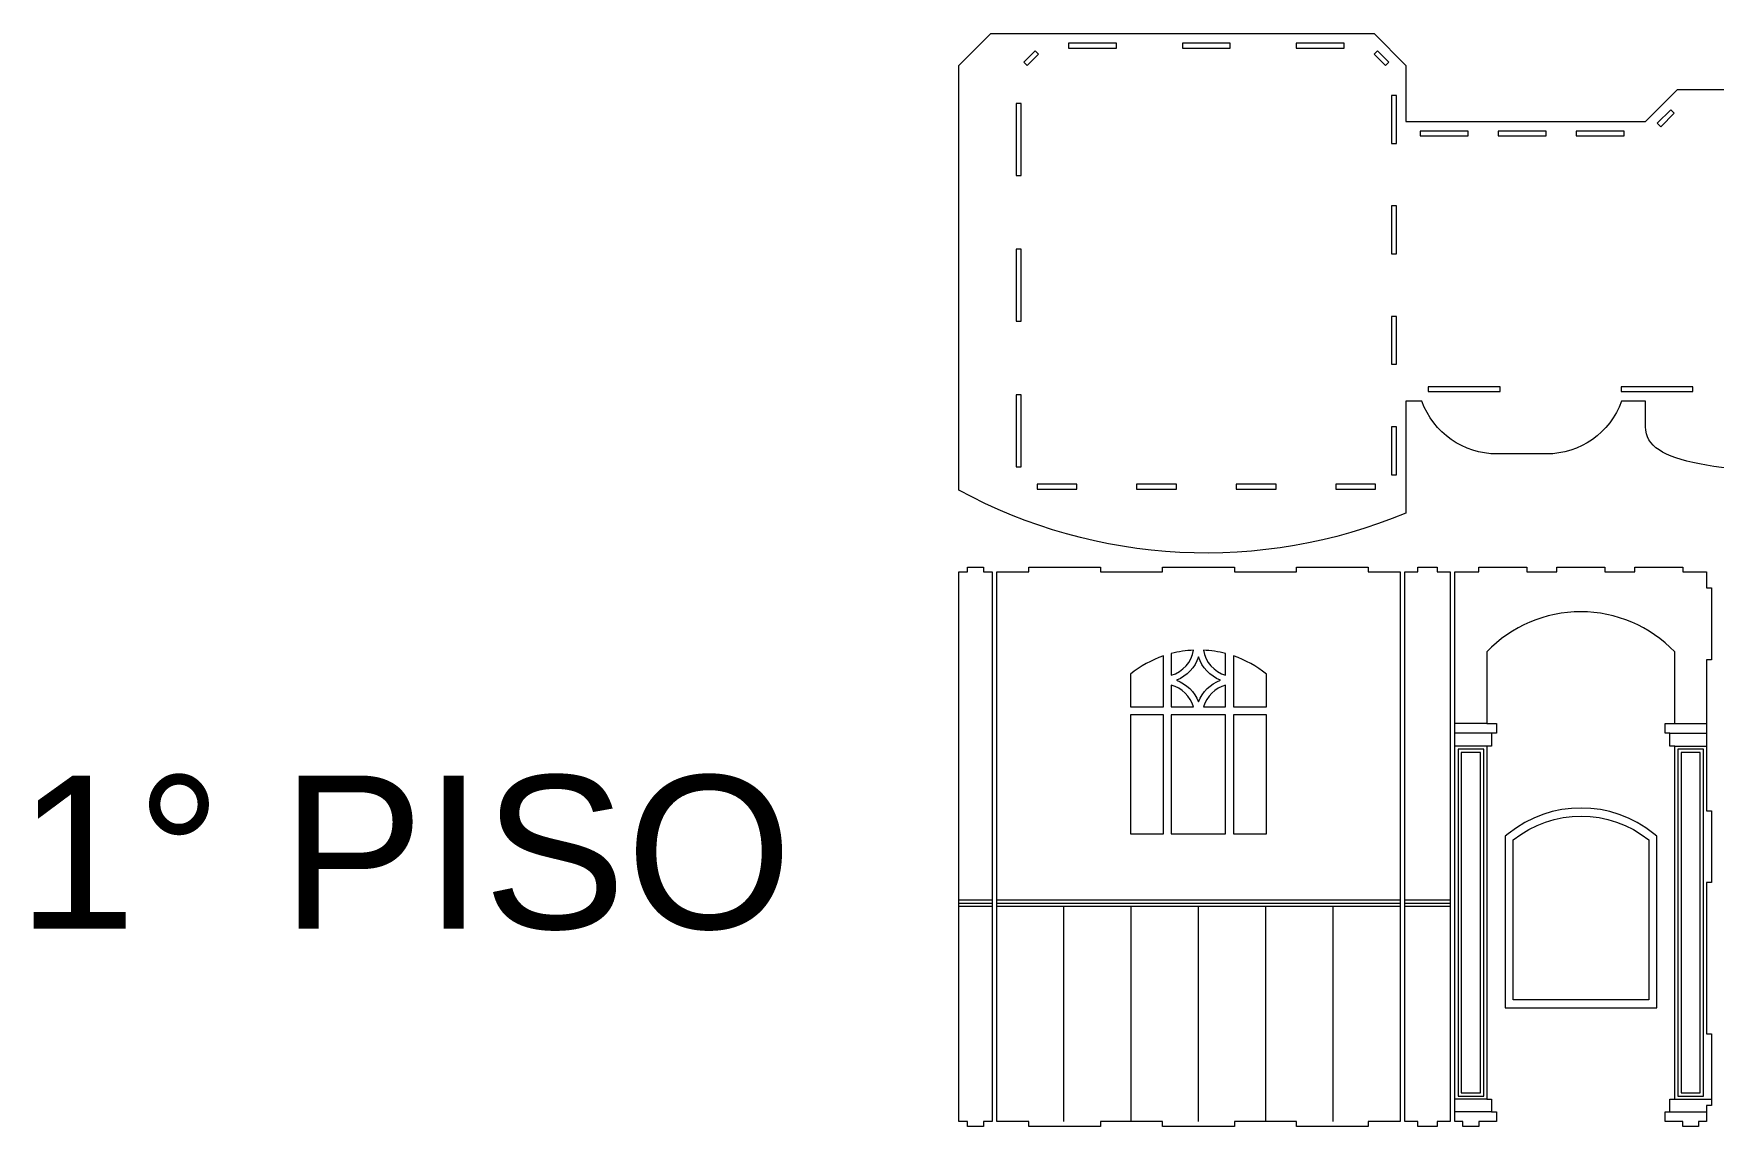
# Model space of a CAD drawing. Header units: millimetres. Extents: x -1649 to 1065, y -1734 to 2335.
# Drawn here: x -1644 to -593, y -1720 to -1037 of the extents above; entities that cross this region are included whole.
import ezdxf

# ---------------------------------------------------------------- set-up
doc = ezdxf.new("R2010")
doc.units = ezdxf.units.MM
doc.header["$MEASUREMENT"] = 0
doc.layers.add('Camada 1', color=7, linetype='Continuous')
doc.styles.add('0', font='arial.ttf', dxfattribs={"height": 1})

msp = doc.modelspace()

# ---------------------------------------------------------------- linework, layer by layer
at = {"layer": 'Camada 1', "color": 250, "lineweight": 20}
for points, knots in [([(-635.1403, -1091.6075), (-635.1403, -1091.6075), (-785.1403, -1091.6075), (-785.1403, -1091.6075), (-785.1403, -1091.6075), (-785.1403, -1091.6075), (-785.1403, -1056.6075), (-785.1403, -1056.6075), (-785.1403, -1056.6075), (-785.1403, -1056.6075), (-805.1403, -1036.6075), (-805.1403, -1036.6075), (-805.1403, -1036.6075), (-805.1403, -1036.6075), (-1045.1402, -1036.6075), (-1045.1402, -1036.6075), (-1045.1402, -1036.6075), (-1045.1402, -1036.6075), (-1065.1402, -1056.6075), (-1065.1402, -1056.6075), (-1065.1402, -1056.6075), (-1065.1402, -1056.6075), (-1065.1402, -1322.2645), (-1065.1402, -1322.2645), (-1065.1402, -1322.2645), (-978.7741, -1369.1275), (-875.8428, -1374.4001), (-785.1403, -1336.6074), (-785.1403, -1336.6074), (-785.1403, -1336.6074), (-785.1403, -1266.6074), (-785.1403, -1266.6074), (-785.1403, -1266.6074), (-785.1403, -1266.6074), (-775.1403, -1266.6074), (-775.1403, -1266.6074), (-775.1403, -1266.6074), (-767.9801, -1286.4121), (-749.1783, -1299.6074), (-728.119, -1299.6074), (-728.119, -1299.6074), (-728.119, -1299.6074), (-697.1616, -1299.6074), (-697.1616, -1299.6074), (-697.1616, -1299.6074), (-676.1023, -1299.6074), (-657.3005, -1286.4121), (-650.1403, -1266.6074), (-650.1403, -1266.6074), (-650.1403, -1266.6074), (-635.1403, -1266.6074), (-635.1403, -1266.6074), (-635.1403, -1266.6074), (-635.1403, -1266.6074), (-635.1403, -1282.6074), (-635.1403, -1282.6074), (-635.1403, -1282.6074), (-635.1403, -1294.8296), (-623.8903, -1301.3574), (-601.3903, -1305.8574), (-601.3903, -1305.8574), (-578.8903, -1310.3574), (-546.2515, -1312.6074), (-485.1404, -1312.6074), (-485.1404, -1312.6074), (-424.0293, -1312.6074), (-391.3904, -1310.3574), (-368.8904, -1305.8574), (-368.8904, -1305.8574), (-346.3904, -1301.3574), (-335.1404, -1294.8296), (-335.1404, -1282.6074), (-335.1404, -1282.6074), (-335.1404, -1282.6074), (-335.1404, -1091.6075), (-335.1404, -1091.6075), (-335.1404, -1091.6075), (-335.1404, -1091.6075), (-355.1404, -1071.6075), (-355.1404, -1071.6075), (-355.1404, -1071.6075), (-355.1404, -1071.6075), (-615.1403, -1071.6075), (-615.1403, -1071.6075), (-615.1403, -1071.6075), (-615.1403, -1071.6075), (-635.1403, -1091.6075), (-635.1403, -1091.6075)], [0, 0, 0, 0, 0.043478261, 0.043478261, 0.043478261, 0.043478261, 0.086956522, 0.086956522, 0.086956522, 0.086956522, 0.130434783, 0.130434783, 0.130434783, 0.130434783, 0.173913043, 0.173913043, 0.173913043, 0.173913043, 0.217391304, 0.217391304, 0.217391304, 0.217391304, 0.260869565, 0.260869565, 0.260869565, 0.260869565, 0.304347826, 0.304347826, 0.304347826, 0.304347826, 0.347826087, 0.347826087, 0.347826087, 0.347826087, 0.391304348, 0.391304348, 0.391304348, 0.391304348, 0.434782609, 0.434782609, 0.434782609, 0.434782609, 0.47826087, 0.47826087, 0.47826087, 0.47826087, 0.52173913, 0.52173913, 0.52173913, 0.52173913, 0.565217391, 0.565217391, 0.565217391, 0.565217391, 0.608695652, 0.608695652, 0.608695652, 0.608695652, 0.652173913, 0.652173913, 0.652173913, 0.652173913, 0.695652174, 0.695652174, 0.695652174, 0.695652174, 0.739130435, 0.739130435, 0.739130435, 0.739130435, 0.782608696, 0.782608696, 0.782608696, 0.782608696, 0.826086957, 0.826086957, 0.826086957, 0.826086957, 0.869565217, 0.869565217, 0.869565217, 0.869565217, 0.913043478, 0.913043478, 0.913043478, 0.913043478, 1, 1, 1, 1]), ([(-1015.2407, -1049.4359), (-1015.2407, -1049.4359), (-1022.3118, -1056.507), (-1022.3118, -1056.507), (-1022.3118, -1056.507), (-1022.3118, -1056.507), (-1024.4331, -1054.3857), (-1024.4331, -1054.3857), (-1024.4331, -1054.3857), (-1024.4331, -1054.3857), (-1017.362, -1047.3146), (-1017.362, -1047.3146), (-1017.362, -1047.3146), (-1017.362, -1047.3146), (-1015.2407, -1049.4359), (-1015.2407, -1049.4359)], [0, 0, 0, 0, 0.2, 0.2, 0.2, 0.2, 0.4, 0.4, 0.4, 0.4, 0.6, 0.6, 0.6, 0.6, 1, 1, 1, 1]), ([(-966.4123, -1045.6075), (-966.4123, -1045.6075), (-996.4123, -1045.6075), (-996.4123, -1045.6075), (-996.4123, -1045.6075), (-996.4123, -1045.6075), (-996.4123, -1042.6075), (-996.4123, -1042.6075), (-996.4123, -1042.6075), (-996.4123, -1042.6075), (-966.4123, -1042.6075), (-966.4123, -1042.6075), (-966.4123, -1042.6075), (-966.4123, -1042.6075), (-966.4123, -1045.6075), (-966.4123, -1045.6075)], [0, 0, 0, 0, 0.2, 0.2, 0.2, 0.2, 0.4, 0.4, 0.4, 0.4, 0.6, 0.6, 0.6, 0.6, 1, 1, 1, 1]), ([(-895.1403, -1045.6075), (-895.1403, -1045.6075), (-925.1402, -1045.6075), (-925.1402, -1045.6075), (-925.1402, -1045.6075), (-925.1402, -1045.6075), (-925.1402, -1042.6075), (-925.1402, -1042.6075), (-925.1402, -1042.6075), (-925.1402, -1042.6075), (-895.1403, -1042.6075), (-895.1403, -1042.6075), (-895.1403, -1042.6075), (-895.1403, -1042.6075), (-895.1403, -1045.6075), (-895.1403, -1045.6075)], [0, 0, 0, 0, 0.2, 0.2, 0.2, 0.2, 0.4, 0.4, 0.4, 0.4, 0.6, 0.6, 0.6, 0.6, 1, 1, 1, 1]), ([(-823.8682, -1045.6075), (-823.8682, -1045.6075), (-853.8682, -1045.6075), (-853.8682, -1045.6075), (-853.8682, -1045.6075), (-853.8682, -1045.6075), (-853.8682, -1042.6075), (-853.8682, -1042.6075), (-853.8682, -1042.6075), (-853.8682, -1042.6075), (-823.8682, -1042.6075), (-823.8682, -1042.6075), (-823.8682, -1042.6075), (-823.8682, -1042.6075), (-823.8682, -1045.6075), (-823.8682, -1045.6075)], [0, 0, 0, 0, 0.2, 0.2, 0.2, 0.2, 0.4, 0.4, 0.4, 0.4, 0.6, 0.6, 0.6, 0.6, 1, 1, 1, 1]), ([(-795.8474, -1054.3857), (-795.8474, -1054.3857), (-797.9687, -1056.507), (-797.9687, -1056.507), (-797.9687, -1056.507), (-797.9687, -1056.507), (-805.0398, -1049.4359), (-805.0398, -1049.4359), (-805.0398, -1049.4359), (-805.0398, -1049.4359), (-802.9185, -1047.3146), (-802.9185, -1047.3146), (-802.9185, -1047.3146), (-802.9185, -1047.3146), (-795.8474, -1054.3857), (-795.8474, -1054.3857)], [0, 0, 0, 0, 0.2, 0.2, 0.2, 0.2, 0.4, 0.4, 0.4, 0.4, 0.6, 0.6, 0.6, 0.6, 1, 1, 1, 1]), ([(-1026.1402, -1125.3354), (-1026.1402, -1125.3354), (-1029.1402, -1125.3354), (-1029.1402, -1125.3354), (-1029.1402, -1125.3354), (-1029.1402, -1125.3354), (-1029.1402, -1080.3354), (-1029.1402, -1080.3354), (-1029.1402, -1080.3354), (-1029.1402, -1080.3354), (-1026.1402, -1080.3354), (-1026.1402, -1080.3354), (-1026.1402, -1080.3354), (-1026.1402, -1080.3354), (-1026.1402, -1125.3354), (-1026.1402, -1125.3354)], [0, 0, 0, 0, 0.2, 0.2, 0.2, 0.2, 0.4, 0.4, 0.4, 0.4, 0.6, 0.6, 0.6, 0.6, 1, 1, 1, 1]), ([(-791.1403, -1075.3354), (-791.1403, -1075.3354), (-791.1403, -1105.3354), (-791.1403, -1105.3354), (-791.1403, -1105.3354), (-791.1403, -1105.3354), (-794.1403, -1105.3354), (-794.1403, -1105.3354), (-794.1403, -1105.3354), (-794.1403, -1105.3354), (-794.1403, -1075.3354), (-794.1403, -1075.3354), (-794.1403, -1075.3354), (-794.1403, -1075.3354), (-791.1403, -1075.3354), (-791.1403, -1075.3354)], [0, 0, 0, 0, 0.2, 0.2, 0.2, 0.2, 0.4, 0.4, 0.4, 0.4, 0.6, 0.6, 0.6, 0.6, 1, 1, 1, 1]), ([(-625.655, -1094.8501), (-625.655, -1094.8501), (-627.7763, -1092.7288), (-627.7763, -1092.7288), (-627.7763, -1092.7288), (-627.7763, -1092.7288), (-619.2911, -1084.2435), (-619.2911, -1084.2435), (-619.2911, -1084.2435), (-619.2911, -1084.2435), (-617.1697, -1086.3649), (-617.1697, -1086.3649), (-617.1697, -1086.3649), (-617.1697, -1086.3649), (-625.655, -1094.8501), (-625.655, -1094.8501)], [0, 0, 0, 0, 0.2, 0.2, 0.2, 0.2, 0.4, 0.4, 0.4, 0.4, 0.6, 0.6, 0.6, 0.6, 1, 1, 1, 1]), ([(-746.1403, -1100.6075), (-746.1403, -1100.6075), (-776.1403, -1100.6075), (-776.1403, -1100.6075), (-776.1403, -1100.6075), (-776.1403, -1100.6075), (-776.1403, -1097.6075), (-776.1403, -1097.6075), (-776.1403, -1097.6075), (-776.1403, -1097.6075), (-746.1403, -1097.6075), (-746.1403, -1097.6075), (-746.1403, -1097.6075), (-746.1403, -1097.6075), (-746.1403, -1100.6075), (-746.1403, -1100.6075)], [0, 0, 0, 0, 0.2, 0.2, 0.2, 0.2, 0.4, 0.4, 0.4, 0.4, 0.6, 0.6, 0.6, 0.6, 1, 1, 1, 1]), ([(-697.337, -1100.6075), (-697.337, -1100.6075), (-727.337, -1100.6075), (-727.337, -1100.6075), (-727.337, -1100.6075), (-727.337, -1100.6075), (-727.337, -1097.6075), (-727.337, -1097.6075), (-727.337, -1097.6075), (-727.337, -1097.6075), (-697.337, -1097.6075), (-697.337, -1097.6075), (-697.337, -1097.6075), (-697.337, -1097.6075), (-697.337, -1100.6075), (-697.337, -1100.6075)], [0, 0, 0, 0, 0.2, 0.2, 0.2, 0.2, 0.4, 0.4, 0.4, 0.4, 0.6, 0.6, 0.6, 0.6, 1, 1, 1, 1]), ([(-648.5337, -1100.6075), (-648.5337, -1100.6075), (-678.5337, -1100.6075), (-678.5337, -1100.6075), (-678.5337, -1100.6075), (-678.5337, -1100.6075), (-678.5337, -1097.6075), (-678.5337, -1097.6075), (-678.5337, -1097.6075), (-678.5337, -1097.6075), (-648.5337, -1097.6075), (-648.5337, -1097.6075), (-648.5337, -1097.6075), (-648.5337, -1097.6075), (-648.5337, -1100.6075), (-648.5337, -1100.6075)], [0, 0, 0, 0, 0.2, 0.2, 0.2, 0.2, 0.4, 0.4, 0.4, 0.4, 0.6, 0.6, 0.6, 0.6, 1, 1, 1, 1]), ([(-791.1403, -1144.4261), (-791.1403, -1144.4261), (-791.1403, -1174.4261), (-791.1403, -1174.4261), (-791.1403, -1174.4261), (-791.1403, -1174.4261), (-794.1403, -1174.4261), (-794.1403, -1174.4261), (-794.1403, -1174.4261), (-794.1403, -1174.4261), (-794.1403, -1144.4261), (-794.1403, -1144.4261), (-794.1403, -1144.4261), (-794.1403, -1144.4261), (-791.1403, -1144.4261), (-791.1403, -1144.4261)], [0, 0, 0, 0, 0.2, 0.2, 0.2, 0.2, 0.4, 0.4, 0.4, 0.4, 0.6, 0.6, 0.6, 0.6, 1, 1, 1, 1]), ([(-1026.1402, -1171.4715), (-1026.1402, -1171.4715), (-1026.1402, -1216.4714), (-1026.1402, -1216.4714), (-1026.1402, -1216.4714), (-1026.1402, -1216.4714), (-1029.1402, -1216.4714), (-1029.1402, -1216.4714), (-1029.1402, -1216.4714), (-1029.1402, -1216.4714), (-1029.1402, -1171.4715), (-1029.1402, -1171.4715), (-1029.1402, -1171.4715), (-1029.1402, -1171.4715), (-1026.1402, -1171.4715), (-1026.1402, -1171.4715)], [0, 0, 0, 0, 0.2, 0.2, 0.2, 0.2, 0.4, 0.4, 0.4, 0.4, 0.6, 0.6, 0.6, 0.6, 1, 1, 1, 1]), ([(-794.1403, -1213.5167), (-794.1403, -1213.5167), (-791.1403, -1213.5167), (-791.1403, -1213.5167), (-791.1403, -1213.5167), (-791.1403, -1213.5167), (-791.1403, -1243.5167), (-791.1403, -1243.5167), (-791.1403, -1243.5167), (-791.1403, -1243.5167), (-794.1403, -1243.5167), (-794.1403, -1243.5167), (-794.1403, -1243.5167), (-794.1403, -1243.5167), (-794.1403, -1213.5167), (-794.1403, -1213.5167)], [0, 0, 0, 0, 0.2, 0.2, 0.2, 0.2, 0.4, 0.4, 0.4, 0.4, 0.6, 0.6, 0.6, 0.6, 1, 1, 1, 1]), ([(-771.1403, -1257.6074), (-771.1403, -1257.6074), (-726.1403, -1257.6074), (-726.1403, -1257.6074), (-726.1403, -1257.6074), (-726.1403, -1257.6074), (-726.1403, -1260.6074), (-726.1403, -1260.6074), (-726.1403, -1260.6074), (-726.1403, -1260.6074), (-771.1403, -1260.6074), (-771.1403, -1260.6074), (-771.1403, -1260.6074), (-771.1403, -1260.6074), (-771.1403, -1257.6074), (-771.1403, -1257.6074)], [0, 0, 0, 0, 0.2, 0.2, 0.2, 0.2, 0.4, 0.4, 0.4, 0.4, 0.6, 0.6, 0.6, 0.6, 1, 1, 1, 1]), ([(-650.4736, -1257.6074), (-650.4736, -1257.6074), (-605.4736, -1257.6074), (-605.4736, -1257.6074), (-605.4736, -1257.6074), (-605.4736, -1257.6074), (-605.4736, -1260.6074), (-605.4736, -1260.6074), (-605.4736, -1260.6074), (-605.4736, -1260.6074), (-650.4736, -1260.6074), (-650.4736, -1260.6074), (-650.4736, -1260.6074), (-650.4736, -1260.6074), (-650.4736, -1257.6074), (-650.4736, -1257.6074)], [0, 0, 0, 0, 0.2, 0.2, 0.2, 0.2, 0.4, 0.4, 0.4, 0.4, 0.6, 0.6, 0.6, 0.6, 1, 1, 1, 1]), ([(-1026.1402, -1262.6074), (-1026.1402, -1262.6074), (-1026.1402, -1307.6074), (-1026.1402, -1307.6074), (-1026.1402, -1307.6074), (-1026.1402, -1307.6074), (-1029.1402, -1307.6074), (-1029.1402, -1307.6074), (-1029.1402, -1307.6074), (-1029.1402, -1307.6074), (-1029.1402, -1262.6074), (-1029.1402, -1262.6074), (-1029.1402, -1262.6074), (-1029.1402, -1262.6074), (-1026.1402, -1262.6074), (-1026.1402, -1262.6074)], [0, 0, 0, 0, 0.2, 0.2, 0.2, 0.2, 0.4, 0.4, 0.4, 0.4, 0.6, 0.6, 0.6, 0.6, 1, 1, 1, 1]), ([(-791.1403, -1282.6074), (-791.1403, -1282.6074), (-791.1403, -1312.6074), (-791.1403, -1312.6074), (-791.1403, -1312.6074), (-791.1403, -1312.6074), (-794.1403, -1312.6074), (-794.1403, -1312.6074), (-794.1403, -1312.6074), (-794.1403, -1312.6074), (-794.1403, -1282.6074), (-794.1403, -1282.6074), (-794.1403, -1282.6074), (-794.1403, -1282.6074), (-791.1403, -1282.6074), (-791.1403, -1282.6074)], [0, 0, 0, 0, 0.2, 0.2, 0.2, 0.2, 0.4, 0.4, 0.4, 0.4, 0.6, 0.6, 0.6, 0.6, 1, 1, 1, 1]), ([(-991.1402, -1318.6074), (-991.1402, -1318.6074), (-991.1402, -1321.6074), (-991.1402, -1321.6074), (-991.1402, -1321.6074), (-991.1402, -1321.6074), (-1016.1402, -1321.6074), (-1016.1402, -1321.6074), (-1016.1402, -1321.6074), (-1016.1402, -1321.6074), (-1016.1402, -1318.6074), (-1016.1402, -1318.6074), (-1016.1402, -1318.6074), (-1016.1402, -1318.6074), (-991.1402, -1318.6074), (-991.1402, -1318.6074)], [0, 0, 0, 0, 0.2, 0.2, 0.2, 0.2, 0.4, 0.4, 0.4, 0.4, 0.6, 0.6, 0.6, 0.6, 1, 1, 1, 1]), ([(-928.8069, -1318.6074), (-928.8069, -1318.6074), (-928.8069, -1321.6074), (-928.8069, -1321.6074), (-928.8069, -1321.6074), (-928.8069, -1321.6074), (-953.8069, -1321.6074), (-953.8069, -1321.6074), (-953.8069, -1321.6074), (-953.8069, -1321.6074), (-953.8069, -1318.6074), (-953.8069, -1318.6074), (-953.8069, -1318.6074), (-953.8069, -1318.6074), (-928.8069, -1318.6074), (-928.8069, -1318.6074)], [0, 0, 0, 0, 0.2, 0.2, 0.2, 0.2, 0.4, 0.4, 0.4, 0.4, 0.6, 0.6, 0.6, 0.6, 1, 1, 1, 1]), ([(-866.4736, -1318.6074), (-866.4736, -1318.6074), (-866.4736, -1321.6074), (-866.4736, -1321.6074), (-866.4736, -1321.6074), (-866.4736, -1321.6074), (-891.4736, -1321.6074), (-891.4736, -1321.6074), (-891.4736, -1321.6074), (-891.4736, -1321.6074), (-891.4736, -1318.6074), (-891.4736, -1318.6074), (-891.4736, -1318.6074), (-891.4736, -1318.6074), (-866.4736, -1318.6074), (-866.4736, -1318.6074)], [0, 0, 0, 0, 0.2, 0.2, 0.2, 0.2, 0.4, 0.4, 0.4, 0.4, 0.6, 0.6, 0.6, 0.6, 1, 1, 1, 1]), ([(-804.1403, -1318.6074), (-804.1403, -1318.6074), (-804.1403, -1321.6074), (-804.1403, -1321.6074), (-804.1403, -1321.6074), (-804.1403, -1321.6074), (-829.1403, -1321.6074), (-829.1403, -1321.6074), (-829.1403, -1321.6074), (-829.1403, -1321.6074), (-829.1403, -1318.6074), (-829.1403, -1318.6074), (-829.1403, -1318.6074), (-829.1403, -1318.6074), (-804.1403, -1318.6074), (-804.1403, -1318.6074)], [0, 0, 0, 0, 0.2, 0.2, 0.2, 0.2, 0.4, 0.4, 0.4, 0.4, 0.6, 0.6, 0.6, 0.6, 1, 1, 1, 1]), ([(-1065.1402, -1373.3643), (-1065.1402, -1373.3643), (-1065.1402, -1717.3643), (-1065.1402, -1717.3643), (-1065.1402, -1717.3643), (-1065.1402, -1717.3643), (-1059.726, -1717.3643), (-1059.726, -1717.3643), (-1059.726, -1717.3643), (-1059.726, -1717.3643), (-1059.726, -1720.3643), (-1059.726, -1720.3643), (-1059.726, -1720.3643), (-1059.726, -1720.3643), (-1049.726, -1720.3643), (-1049.726, -1720.3643), (-1049.726, -1720.3643), (-1049.726, -1720.3643), (-1049.726, -1717.3643), (-1049.726, -1717.3643), (-1049.726, -1717.3643), (-1049.726, -1717.3643), (-1044.3118, -1717.3643), (-1044.3118, -1717.3643), (-1044.3118, -1717.3643), (-1044.3118, -1717.3643), (-1044.3118, -1373.3643), (-1044.3118, -1373.3643), (-1044.3118, -1373.3643), (-1044.3118, -1373.3643), (-1049.726, -1373.3643), (-1049.726, -1373.3643), (-1049.726, -1373.3643), (-1049.726, -1373.3643), (-1049.726, -1370.3643), (-1049.726, -1370.3643), (-1049.726, -1370.3643), (-1049.726, -1370.3643), (-1059.726, -1370.3643), (-1059.726, -1370.3643), (-1059.726, -1370.3643), (-1059.726, -1370.3643), (-1059.726, -1373.3643), (-1059.726, -1373.3643), (-1059.726, -1373.3643), (-1059.726, -1373.3643), (-1065.1402, -1373.3643), (-1065.1402, -1373.3643)], [0, 0, 0, 0, 0.076923077, 0.076923077, 0.076923077, 0.076923077, 0.153846154, 0.153846154, 0.153846154, 0.153846154, 0.230769231, 0.230769231, 0.230769231, 0.230769231, 0.307692308, 0.307692308, 0.307692308, 0.307692308, 0.384615385, 0.384615385, 0.384615385, 0.384615385, 0.461538462, 0.461538462, 0.461538462, 0.461538462, 0.538461538, 0.538461538, 0.538461538, 0.538461538, 0.615384615, 0.615384615, 0.615384615, 0.615384615, 0.692307692, 0.692307692, 0.692307692, 0.692307692, 0.769230769, 0.769230769, 0.769230769, 0.769230769, 0.846153846, 0.846153846, 0.846153846, 0.846153846, 1, 1, 1, 1]), ([(-1041.3118, -1373.3643), (-1041.3118, -1373.3643), (-1041.3118, -1717.3643), (-1041.3118, -1717.3643), (-1041.3118, -1717.3643), (-1041.3118, -1717.3643), (-1021.3118, -1717.3643), (-1021.3118, -1717.3643), (-1021.3118, -1717.3643), (-1021.3118, -1717.3643), (-1021.3118, -1720.3643), (-1021.3118, -1720.3643), (-1021.3118, -1720.3643), (-1021.3118, -1720.3643), (-976.3118, -1720.3643), (-976.3118, -1720.3643), (-976.3118, -1720.3643), (-976.3118, -1720.3643), (-976.3118, -1717.3643), (-976.3118, -1717.3643), (-976.3118, -1717.3643), (-976.3118, -1717.3643), (-937.5397, -1717.3643), (-937.5397, -1717.3643), (-937.5397, -1717.3643), (-937.5397, -1717.3643), (-937.5397, -1720.3643), (-937.5397, -1720.3643), (-937.5397, -1720.3643), (-937.5397, -1720.3643), (-892.5397, -1720.3643), (-892.5397, -1720.3643), (-892.5397, -1720.3643), (-892.5397, -1720.3643), (-892.5397, -1717.3643), (-892.5397, -1717.3643), (-892.5397, -1717.3643), (-892.5397, -1717.3643), (-853.7676, -1717.3643), (-853.7676, -1717.3643), (-853.7676, -1717.3643), (-853.7676, -1717.3643), (-853.7676, -1720.3643), (-853.7676, -1720.3643), (-853.7676, -1720.3643), (-853.7676, -1720.3643), (-808.7676, -1720.3643), (-808.7676, -1720.3643), (-808.7676, -1720.3643), (-808.7676, -1720.3643), (-808.7676, -1717.3643), (-808.7676, -1717.3643), (-808.7676, -1717.3643), (-808.7676, -1717.3643), (-788.7676, -1717.3643), (-788.7676, -1717.3643), (-788.7676, -1717.3643), (-788.7676, -1717.3643), (-788.7676, -1373.3643), (-788.7676, -1373.3643), (-788.7676, -1373.3643), (-788.7676, -1373.3643), (-808.7676, -1373.3643), (-808.7676, -1373.3643), (-808.7676, -1373.3643), (-808.7676, -1373.3643), (-808.7676, -1370.3643), (-808.7676, -1370.3643), (-808.7676, -1370.3643), (-808.7676, -1370.3643), (-853.7676, -1370.3643), (-853.7676, -1370.3643), (-853.7676, -1370.3643), (-853.7676, -1370.3643), (-853.7676, -1373.3643), (-853.7676, -1373.3643), (-853.7676, -1373.3643), (-853.7676, -1373.3643), (-892.5397, -1373.3643), (-892.5397, -1373.3643), (-892.5397, -1373.3643), (-892.5397, -1373.3643), (-892.5397, -1370.3643), (-892.5397, -1370.3643), (-892.5397, -1370.3643), (-892.5397, -1370.3643), (-937.5397, -1370.3643), (-937.5397, -1370.3643), (-937.5397, -1370.3643), (-937.5397, -1370.3643), (-937.5397, -1373.3643), (-937.5397, -1373.3643), (-937.5397, -1373.3643), (-937.5397, -1373.3643), (-976.3118, -1373.3643), (-976.3118, -1373.3643), (-976.3118, -1373.3643), (-976.3118, -1373.3643), (-976.3118, -1370.3643), (-976.3118, -1370.3643), (-976.3118, -1370.3643), (-976.3118, -1370.3643), (-1021.3118, -1370.3643), (-1021.3118, -1370.3643), (-1021.3118, -1370.3643), (-1021.3118, -1370.3643), (-1021.3118, -1373.3643), (-1021.3118, -1373.3643), (-1021.3118, -1373.3643), (-1021.3118, -1373.3643), (-1041.3118, -1373.3643), (-1041.3118, -1373.3643)], [0, 0, 0, 0, 0.034482759, 0.034482759, 0.034482759, 0.034482759, 0.068965517, 0.068965517, 0.068965517, 0.068965517, 0.103448276, 0.103448276, 0.103448276, 0.103448276, 0.137931034, 0.137931034, 0.137931034, 0.137931034, 0.172413793, 0.172413793, 0.172413793, 0.172413793, 0.206896552, 0.206896552, 0.206896552, 0.206896552, 0.24137931, 0.24137931, 0.24137931, 0.24137931, 0.275862069, 0.275862069, 0.275862069, 0.275862069, 0.310344828, 0.310344828, 0.310344828, 0.310344828, 0.344827586, 0.344827586, 0.344827586, 0.344827586, 0.379310345, 0.379310345, 0.379310345, 0.379310345, 0.413793103, 0.413793103, 0.413793103, 0.413793103, 0.448275862, 0.448275862, 0.448275862, 0.448275862, 0.482758621, 0.482758621, 0.482758621, 0.482758621, 0.517241379, 0.517241379, 0.517241379, 0.517241379, 0.551724138, 0.551724138, 0.551724138, 0.551724138, 0.586206897, 0.586206897, 0.586206897, 0.586206897, 0.620689655, 0.620689655, 0.620689655, 0.620689655, 0.655172414, 0.655172414, 0.655172414, 0.655172414, 0.689655172, 0.689655172, 0.689655172, 0.689655172, 0.724137931, 0.724137931, 0.724137931, 0.724137931, 0.75862069, 0.75862069, 0.75862069, 0.75862069, 0.793103448, 0.793103448, 0.793103448, 0.793103448, 0.827586207, 0.827586207, 0.827586207, 0.827586207, 0.862068966, 0.862068966, 0.862068966, 0.862068966, 0.896551724, 0.896551724, 0.896551724, 0.896551724, 0.931034483, 0.931034483, 0.931034483, 0.931034483, 1, 1, 1, 1]), ([(-785.7676, -1373.3643), (-785.7676, -1373.3643), (-785.7676, -1717.3643), (-785.7676, -1717.3643), (-785.7676, -1717.3643), (-785.7676, -1717.3643), (-777.6255, -1717.3643), (-777.6255, -1717.3643), (-777.6255, -1717.3643), (-777.6255, -1717.3643), (-777.6255, -1720.3643), (-777.6255, -1720.3643), (-777.6255, -1720.3643), (-777.6255, -1720.3643), (-765.6255, -1720.3643), (-765.6255, -1720.3643), (-765.6255, -1720.3643), (-765.6255, -1720.3643), (-765.6255, -1717.3643), (-765.6255, -1717.3643), (-765.6255, -1717.3643), (-765.6255, -1717.3643), (-757.4834, -1717.3643), (-757.4834, -1717.3643), (-757.4834, -1717.3643), (-757.4834, -1717.3643), (-757.4834, -1373.3643), (-757.4834, -1373.3643), (-757.4834, -1373.3643), (-757.4834, -1373.3643), (-765.6255, -1373.3643), (-765.6255, -1373.3643), (-765.6255, -1373.3643), (-765.6255, -1373.3643), (-765.6255, -1370.3643), (-765.6255, -1370.3643), (-765.6255, -1370.3643), (-765.6255, -1370.3643), (-777.6255, -1370.3643), (-777.6255, -1370.3643), (-777.6255, -1370.3643), (-777.6255, -1370.3643), (-777.6255, -1373.3643), (-777.6255, -1373.3643), (-777.6255, -1373.3643), (-777.6255, -1373.3643), (-785.7676, -1373.3643), (-785.7676, -1373.3643)], [0, 0, 0, 0, 0.076923077, 0.076923077, 0.076923077, 0.076923077, 0.153846154, 0.153846154, 0.153846154, 0.153846154, 0.230769231, 0.230769231, 0.230769231, 0.230769231, 0.307692308, 0.307692308, 0.307692308, 0.307692308, 0.384615385, 0.384615385, 0.384615385, 0.384615385, 0.461538462, 0.461538462, 0.461538462, 0.461538462, 0.538461538, 0.538461538, 0.538461538, 0.538461538, 0.615384615, 0.615384615, 0.615384615, 0.615384615, 0.692307692, 0.692307692, 0.692307692, 0.692307692, 0.769230769, 0.769230769, 0.769230769, 0.769230769, 0.846153846, 0.846153846, 0.846153846, 0.846153846, 1, 1, 1, 1]), ([(-616.8768, -1423.3643), (-616.8768, -1423.3643), (-616.8768, -1468.3643), (-616.8768, -1468.3643), (-616.8768, -1468.3643), (-616.8768, -1468.3643), (-622.8768, -1468.3643), (-622.8768, -1468.3643), (-622.8768, -1468.3643), (-622.8768, -1468.3643), (-622.8768, -1474.3643), (-622.8768, -1474.3643), (-622.8768, -1474.3643), (-622.8768, -1474.3643), (-619.8768, -1474.3643), (-619.8768, -1474.3643), (-619.8768, -1474.3643), (-619.8768, -1474.3643), (-619.8768, -1482.3643), (-619.8768, -1482.3643), (-619.8768, -1482.3643), (-619.8768, -1482.3643), (-616.8768, -1482.3643), (-616.8768, -1482.3643), (-616.8768, -1482.3643), (-616.8768, -1482.3643), (-616.8768, -1703.3643), (-616.8768, -1703.3643), (-616.8768, -1703.3643), (-616.8768, -1703.3643), (-619.8768, -1703.3643), (-619.8768, -1703.3643), (-619.8768, -1703.3643), (-619.8768, -1703.3643), (-619.8768, -1711.3643), (-619.8768, -1711.3643), (-619.8768, -1711.3643), (-619.8768, -1711.3643), (-622.8768, -1711.3643), (-622.8768, -1711.3643), (-622.8768, -1711.3643), (-622.8768, -1711.3643), (-622.8768, -1717.3643), (-622.8768, -1717.3643), (-622.8768, -1717.3643), (-622.8768, -1717.3643), (-611.8768, -1717.3643), (-611.8768, -1717.3643), (-611.8768, -1717.3643), (-611.8768, -1717.3643), (-611.8768, -1720.3643), (-611.8768, -1720.3643), (-611.8768, -1720.3643), (-611.8768, -1720.3643), (-601.8768, -1720.3643), (-601.8768, -1720.3643), (-601.8768, -1720.3643), (-601.8768, -1720.3643), (-601.8768, -1717.3643), (-601.8768, -1717.3643), (-601.8768, -1717.3643), (-601.8768, -1717.3643), (-596.8768, -1717.3643), (-596.8768, -1717.3643), (-596.8768, -1717.3643), (-596.8768, -1717.3643), (-596.8768, -1707.3643), (-596.8768, -1707.3643), (-596.8768, -1707.3643), (-596.8768, -1707.3643), (-593.8768, -1707.3643), (-593.8768, -1707.3643), (-593.8768, -1707.3643), (-593.8768, -1707.3643), (-593.8768, -1662.3643), (-593.8768, -1662.3643), (-593.8768, -1662.3643), (-593.8768, -1662.3643), (-596.8768, -1662.3643), (-596.8768, -1662.3643), (-596.8768, -1662.3643), (-596.8768, -1662.3643), (-596.8768, -1567.8643), (-596.8768, -1567.8643), (-596.8768, -1567.8643), (-596.8768, -1567.8643), (-593.8768, -1567.8643), (-593.8768, -1567.8643), (-593.8768, -1567.8643), (-593.8768, -1567.8643), (-593.8768, -1522.8643), (-593.8768, -1522.8643), (-593.8768, -1522.8643), (-593.8768, -1522.8643), (-596.8768, -1522.8643), (-596.8768, -1522.8643), (-596.8768, -1522.8643), (-596.8768, -1522.8643), (-596.8768, -1428.3643), (-596.8768, -1428.3643), (-596.8768, -1428.3643), (-596.8768, -1428.3643), (-593.8768, -1428.3643), (-593.8768, -1428.3643), (-593.8768, -1428.3643), (-593.8768, -1428.3643), (-593.8768, -1383.3643), (-593.8768, -1383.3643), (-593.8768, -1383.3643), (-593.8768, -1383.3643), (-596.8768, -1383.3643), (-596.8768, -1383.3643), (-596.8768, -1383.3643), (-596.8768, -1383.3643), (-596.8768, -1373.3643), (-596.8768, -1373.3643), (-596.8768, -1373.3643), (-596.8768, -1373.3643), (-611.8768, -1373.3643), (-611.8768, -1373.3643), (-611.8768, -1373.3643), (-611.8768, -1373.3643), (-611.8768, -1370.3643), (-611.8768, -1370.3643), (-611.8768, -1370.3643), (-611.8768, -1370.3643), (-641.8768, -1370.3643), (-641.8768, -1370.3643), (-641.8768, -1370.3643), (-641.8768, -1370.3643), (-641.8768, -1373.3643), (-641.8768, -1373.3643), (-641.8768, -1373.3643), (-641.8768, -1373.3643), (-660.6801, -1373.3643), (-660.6801, -1373.3643), (-660.6801, -1373.3643), (-660.6801, -1373.3643), (-660.6801, -1370.3643), (-660.6801, -1370.3643), (-660.6801, -1370.3643), (-660.6801, -1370.3643), (-690.6801, -1370.3643), (-690.6801, -1370.3643), (-690.6801, -1370.3643), (-690.6801, -1370.3643), (-690.6801, -1373.3643), (-690.6801, -1373.3643), (-690.6801, -1373.3643), (-690.6801, -1373.3643), (-709.4834, -1373.3643), (-709.4834, -1373.3643), (-709.4834, -1373.3643), (-709.4834, -1373.3643), (-709.4834, -1370.3643), (-709.4834, -1370.3643), (-709.4834, -1370.3643), (-709.4834, -1370.3643), (-739.4834, -1370.3643), (-739.4834, -1370.3643), (-739.4834, -1370.3643), (-739.4834, -1370.3643), (-739.4834, -1373.3643), (-739.4834, -1373.3643), (-739.4834, -1373.3643), (-739.4834, -1373.3643), (-754.4834, -1373.3643), (-754.4834, -1373.3643), (-754.4834, -1373.3643), (-754.4834, -1373.3643), (-754.4834, -1717.3643), (-754.4834, -1717.3643), (-754.4834, -1717.3643), (-754.4834, -1717.3643), (-749.4834, -1717.3643), (-749.4834, -1717.3643), (-749.4834, -1717.3643), (-749.4834, -1717.3643), (-749.4834, -1720.3643), (-749.4834, -1720.3643), (-749.4834, -1720.3643), (-749.4834, -1720.3643), (-739.4834, -1720.3643), (-739.4834, -1720.3643), (-739.4834, -1720.3643), (-739.4834, -1720.3643), (-739.4834, -1717.3643), (-739.4834, -1717.3643), (-739.4834, -1717.3643), (-739.4834, -1717.3643), (-728.4834, -1717.3643), (-728.4834, -1717.3643), (-728.4834, -1717.3643), (-728.4834, -1717.3643), (-728.4834, -1711.3643), (-728.4834, -1711.3643), (-728.4834, -1711.3643), (-728.4834, -1711.3643), (-731.4834, -1711.3643), (-731.4834, -1711.3643), (-731.4834, -1711.3643), (-731.4834, -1711.3643), (-731.4834, -1703.3643), (-731.4834, -1703.3643), (-731.4834, -1703.3643), (-731.4834, -1703.3643), (-734.4834, -1703.3643), (-734.4834, -1703.3643), (-734.4834, -1703.3643), (-734.4834, -1703.3643), (-734.4834, -1482.3643), (-734.4834, -1482.3643), (-734.4834, -1482.3643), (-734.4834, -1482.3643), (-731.4834, -1482.3643), (-731.4834, -1482.3643), (-731.4834, -1482.3643), (-731.4834, -1482.3643), (-731.4834, -1474.3643), (-731.4834, -1474.3643), (-731.4834, -1474.3643), (-731.4834, -1474.3643), (-728.4834, -1474.3643), (-728.4834, -1474.3643), (-728.4834, -1474.3643), (-728.4834, -1474.3643), (-728.4834, -1468.3643), (-728.4834, -1468.3643), (-728.4834, -1468.3643), (-728.4834, -1468.3643), (-734.4834, -1468.3643), (-734.4834, -1468.3643), (-734.4834, -1468.3643), (-734.4834, -1468.3643), (-734.4834, -1423.3643), (-734.4834, -1423.3643), (-734.4834, -1423.3643), (-719.0918, -1407.3895), (-697.8633, -1398.3643), (-675.6801, -1398.3643), (-675.6801, -1398.3643), (-653.4969, -1398.3643), (-632.2684, -1407.3895), (-616.8768, -1423.3643)], [0, 0, 0, 0, 0.016129032, 0.016129032, 0.016129032, 0.016129032, 0.032258065, 0.032258065, 0.032258065, 0.032258065, 0.048387097, 0.048387097, 0.048387097, 0.048387097, 0.064516129, 0.064516129, 0.064516129, 0.064516129, 0.080645161, 0.080645161, 0.080645161, 0.080645161, 0.096774194, 0.096774194, 0.096774194, 0.096774194, 0.112903226, 0.112903226, 0.112903226, 0.112903226, 0.129032258, 0.129032258, 0.129032258, 0.129032258, 0.14516129, 0.14516129, 0.14516129, 0.14516129, 0.161290323, 0.161290323, 0.161290323, 0.161290323, 0.177419355, 0.177419355, 0.177419355, 0.177419355, 0.193548387, 0.193548387, 0.193548387, 0.193548387, 0.209677419, 0.209677419, 0.209677419, 0.209677419, 0.225806452, 0.225806452, 0.225806452, 0.225806452, 0.241935484, 0.241935484, 0.241935484, 0.241935484, 0.258064516, 0.258064516, 0.258064516, 0.258064516, 0.274193548, 0.274193548, 0.274193548, 0.274193548, 0.290322581, 0.290322581, 0.290322581, 0.290322581, 0.306451613, 0.306451613, 0.306451613, 0.306451613, 0.322580645, 0.322580645, 0.322580645, 0.322580645, 0.338709677, 0.338709677, 0.338709677, 0.338709677, 0.35483871, 0.35483871, 0.35483871, 0.35483871, 0.370967742, 0.370967742, 0.370967742, 0.370967742, 0.387096774, 0.387096774, 0.387096774, 0.387096774, 0.403225806, 0.403225806, 0.403225806, 0.403225806, 0.419354839, 0.419354839, 0.419354839, 0.419354839, 0.435483871, 0.435483871, 0.435483871, 0.435483871, 0.451612903, 0.451612903, 0.451612903, 0.451612903, 0.467741935, 0.467741935, 0.467741935, 0.467741935, 0.483870968, 0.483870968, 0.483870968, 0.483870968, 0.5, 0.5, 0.5, 0.5, 0.516129032, 0.516129032, 0.516129032, 0.516129032, 0.532258065, 0.532258065, 0.532258065, 0.532258065, 0.548387097, 0.548387097, 0.548387097, 0.548387097, 0.564516129, 0.564516129, 0.564516129, 0.564516129, 0.580645161, 0.580645161, 0.580645161, 0.580645161, 0.596774194, 0.596774194, 0.596774194, 0.596774194, 0.612903226, 0.612903226, 0.612903226, 0.612903226, 0.629032258, 0.629032258, 0.629032258, 0.629032258, 0.64516129, 0.64516129, 0.64516129, 0.64516129, 0.661290323, 0.661290323, 0.661290323, 0.661290323, 0.677419355, 0.677419355, 0.677419355, 0.677419355, 0.693548387, 0.693548387, 0.693548387, 0.693548387, 0.709677419, 0.709677419, 0.709677419, 0.709677419, 0.725806452, 0.725806452, 0.725806452, 0.725806452, 0.741935484, 0.741935484, 0.741935484, 0.741935484, 0.758064516, 0.758064516, 0.758064516, 0.758064516, 0.774193548, 0.774193548, 0.774193548, 0.774193548, 0.790322581, 0.790322581, 0.790322581, 0.790322581, 0.806451613, 0.806451613, 0.806451613, 0.806451613, 0.822580645, 0.822580645, 0.822580645, 0.822580645, 0.838709677, 0.838709677, 0.838709677, 0.838709677, 0.85483871, 0.85483871, 0.85483871, 0.85483871, 0.870967742, 0.870967742, 0.870967742, 0.870967742, 0.887096774, 0.887096774, 0.887096774, 0.887096774, 0.903225806, 0.903225806, 0.903225806, 0.903225806, 0.919354839, 0.919354839, 0.919354839, 0.919354839, 0.935483871, 0.935483871, 0.935483871, 0.935483871, 0.951612903, 0.951612903, 0.951612903, 0.951612903, 0.967741935, 0.967741935, 0.967741935, 0.967741935, 1, 1, 1, 1]), ([(-937.0397, -1426.0381), (-937.0397, -1426.0381), (-937.0397, -1457.8643), (-937.0397, -1457.8643), (-937.0397, -1457.8643), (-937.0397, -1457.8643), (-957.5397, -1457.8643), (-957.5397, -1457.8643), (-957.5397, -1457.8643), (-957.5397, -1457.8643), (-957.5397, -1437.3643), (-957.5397, -1437.3643), (-957.5397, -1437.3643), (-951.4162, -1432.4268), (-944.4791, -1428.594), (-937.0397, -1426.0381)], [0, 0, 0, 0, 0.2, 0.2, 0.2, 0.2, 0.4, 0.4, 0.4, 0.4, 0.6, 0.6, 0.6, 0.6, 1, 1, 1, 1]), ([(-918.0911, -1422.4331), (-919.4144, -1429.8646), (-924.809, -1435.918), (-932.0397, -1438.0851), (-932.0397, -1438.0851), (-932.0397, -1438.0851), (-932.0397, -1424.5332), (-932.0397, -1424.5332), (-932.0397, -1424.5332), (-927.476, -1423.3494), (-922.8011, -1422.6456), (-918.0911, -1422.4331)], [0, 0, 0, 0, 0.25, 0.25, 0.25, 0.25, 0.5, 0.5, 0.5, 0.5, 1, 1, 1, 1]), ([(-901.3251, -1441.1646), (-907.5779, -1443.5526), (-912.5495, -1448.4432), (-915.0397, -1454.6561), (-915.0397, -1454.6561), (-917.5299, -1448.4432), (-922.5015, -1443.5526), (-928.7543, -1441.1646), (-928.7543, -1441.1646), (-922.28, -1438.5364), (-917.2725, -1433.2172), (-915.0397, -1426.5961), (-915.0397, -1426.5961), (-912.8069, -1433.2172), (-907.7994, -1438.5364), (-901.3251, -1441.1646)], [0, 0, 0, 0, 0.2, 0.2, 0.2, 0.2, 0.4, 0.4, 0.4, 0.4, 0.6, 0.6, 0.6, 0.6, 1, 1, 1, 1]), ([(-898.0397, -1424.5332), (-898.0397, -1424.5332), (-898.0397, -1438.0851), (-898.0397, -1438.0851), (-898.0397, -1438.0851), (-905.2704, -1435.918), (-910.665, -1429.8646), (-911.9883, -1422.4331), (-911.9883, -1422.4331), (-907.2783, -1422.6456), (-902.6034, -1423.3494), (-898.0397, -1424.5332)], [0, 0, 0, 0, 0.25, 0.25, 0.25, 0.25, 0.5, 0.5, 0.5, 0.5, 1, 1, 1, 1]), ([(-872.5397, -1457.8643), (-872.5397, -1457.8643), (-893.0397, -1457.8643), (-893.0397, -1457.8643), (-893.0397, -1457.8643), (-893.0397, -1457.8643), (-893.0397, -1426.0381), (-893.0397, -1426.0381), (-893.0397, -1426.0381), (-885.6003, -1428.594), (-878.6632, -1432.4268), (-872.5397, -1437.3643), (-872.5397, -1437.3643), (-872.5397, -1437.3643), (-872.5397, -1457.8643), (-872.5397, -1457.8643)], [0, 0, 0, 0, 0.2, 0.2, 0.2, 0.2, 0.4, 0.4, 0.4, 0.4, 0.6, 0.6, 0.6, 0.6, 1, 1, 1, 1]), ([(-918.1525, -1457.8643), (-918.1525, -1457.8643), (-932.0397, -1457.8643), (-932.0397, -1457.8643), (-932.0397, -1457.8643), (-932.0397, -1457.8643), (-932.0397, -1444.2939), (-932.0397, -1444.2939), (-932.0397, -1444.2939), (-925.3781, -1446.1162), (-920.128, -1451.2465), (-918.1525, -1457.8643)], [0, 0, 0, 0, 0.25, 0.25, 0.25, 0.25, 0.5, 0.5, 0.5, 0.5, 1, 1, 1, 1]), ([(-898.0397, -1444.2939), (-898.0397, -1444.2939), (-898.0397, -1457.8643), (-898.0397, -1457.8643), (-898.0397, -1457.8643), (-898.0397, -1457.8643), (-911.9269, -1457.8643), (-911.9269, -1457.8643), (-911.9269, -1457.8643), (-909.9514, -1451.2465), (-904.7013, -1446.1162), (-898.0397, -1444.2939)], [0, 0, 0, 0, 0.25, 0.25, 0.25, 0.25, 0.5, 0.5, 0.5, 0.5, 1, 1, 1, 1]), ([(-937.0397, -1462.8643), (-937.0397, -1462.8643), (-937.0397, -1537.3643), (-937.0397, -1537.3643), (-937.0397, -1537.3643), (-937.0397, -1537.3643), (-957.5397, -1537.3643), (-957.5397, -1537.3643), (-957.5397, -1537.3643), (-957.5397, -1537.3643), (-957.5397, -1462.8643), (-957.5397, -1462.8643), (-957.5397, -1462.8643), (-957.5397, -1462.8643), (-937.0397, -1462.8643), (-937.0397, -1462.8643)], [0, 0, 0, 0, 0.2, 0.2, 0.2, 0.2, 0.4, 0.4, 0.4, 0.4, 0.6, 0.6, 0.6, 0.6, 1, 1, 1, 1]), ([(-898.0397, -1462.8643), (-898.0397, -1462.8643), (-898.0397, -1537.3643), (-898.0397, -1537.3643), (-898.0397, -1537.3643), (-898.0397, -1537.3643), (-932.0397, -1537.3643), (-932.0397, -1537.3643), (-932.0397, -1537.3643), (-932.0397, -1537.3643), (-932.0397, -1462.8643), (-932.0397, -1462.8643), (-932.0397, -1462.8643), (-932.0397, -1462.8643), (-898.0397, -1462.8643), (-898.0397, -1462.8643)], [0, 0, 0, 0, 0.2, 0.2, 0.2, 0.2, 0.4, 0.4, 0.4, 0.4, 0.6, 0.6, 0.6, 0.6, 1, 1, 1, 1]), ([(-872.5397, -1537.3643), (-872.5397, -1537.3643), (-893.0397, -1537.3643), (-893.0397, -1537.3643), (-893.0397, -1537.3643), (-893.0397, -1537.3643), (-893.0397, -1462.8643), (-893.0397, -1462.8643), (-893.0397, -1462.8643), (-893.0397, -1462.8643), (-872.5397, -1462.8643), (-872.5397, -1462.8643), (-872.5397, -1462.8643), (-872.5397, -1462.8643), (-872.5397, -1537.3643), (-872.5397, -1537.3643)], [0, 0, 0, 0, 0.2, 0.2, 0.2, 0.2, 0.4, 0.4, 0.4, 0.4, 0.6, 0.6, 0.6, 0.6, 1, 1, 1, 1]), ([(-628.0122, -1538.7732), (-628.0122, -1538.7732), (-628.0122, -1646.1645), (-628.0122, -1646.1645), (-628.0122, -1646.1645), (-628.0122, -1646.1645), (-723.0122, -1646.1645), (-723.0122, -1646.1645), (-723.0122, -1646.1645), (-723.0122, -1646.1645), (-723.0122, -1538.7732), (-723.0122, -1538.7732), (-723.0122, -1538.7732), (-723.0122, -1538.7732), (-721.1507, -1537.2722), (-721.1507, -1537.2722), (-721.1507, -1537.2722), (-694.5157, -1515.7958), (-656.5087, -1515.7958), (-629.8737, -1537.2722), (-629.8737, -1537.2722), (-629.8737, -1537.2722), (-628.0122, -1538.7732), (-628.0122, -1538.7732)], [0, 0, 0, 0, 0.142857143, 0.142857143, 0.142857143, 0.142857143, 0.285714286, 0.285714286, 0.285714286, 0.285714286, 0.428571429, 0.428571429, 0.428571429, 0.428571429, 0.571428571, 0.571428571, 0.571428571, 0.571428571, 0.714285714, 0.714285714, 0.714285714, 0.714285714, 1, 1, 1, 1]), ([(-633.0122, -1541.1645), (-657.8161, -1521.1645), (-693.2083, -1521.1645), (-718.0122, -1541.1645), (-718.0122, -1541.1645), (-718.0122, -1541.1645), (-718.0122, -1641.1645), (-718.0122, -1641.1645), (-718.0122, -1641.1645), (-718.0122, -1641.1645), (-633.0122, -1641.1645), (-633.0122, -1641.1645), (-633.0122, -1641.1645), (-633.0122, -1641.1645), (-633.0122, -1541.1645), (-633.0122, -1541.1645)], [0, 0, 0, 0, 0.2, 0.2, 0.2, 0.2, 0.4, 0.4, 0.4, 0.4, 0.6, 0.6, 0.6, 0.6, 1, 1, 1, 1])]:
    msp.add_open_spline(points, degree=3, knots=knots, dxfattribs=at)
at = {"layer": 'Camada 1', "color": 240, "lineweight": 20}
for points in [[(-734.4834, -1468.3643), (-734.4834, -1468.3643), (-754.4834, -1468.3643), (-754.4834, -1468.3643)], [(-616.8768, -1468.3643), (-616.8768, -1468.3643), (-596.8768, -1468.3643), (-596.8768, -1468.3643)], [(-731.4834, -1474.3643), (-731.4834, -1474.3643), (-754.4834, -1474.3643), (-754.4834, -1474.3643)], [(-734.4834, -1482.3643), (-734.4834, -1482.3643), (-754.4834, -1482.3643), (-754.4834, -1482.3643)], [(-619.8768, -1474.3643), (-619.8768, -1474.3643), (-596.8768, -1474.3643), (-596.8768, -1474.3643)], [(-616.8768, -1482.3643), (-616.8768, -1482.3643), (-596.8768, -1482.3643), (-596.8768, -1482.3643)], [(-1044.3118, -1578.8643), (-1044.3118, -1578.8643), (-1065.1402, -1578.8643), (-1065.1402, -1578.8643)], [(-1044.3118, -1580.8643), (-1044.3118, -1580.8643), (-1065.1402, -1580.8643), (-1065.1402, -1580.8643)], [(-1044.3118, -1582.8643), (-1044.3118, -1582.8643), (-1065.1402, -1582.8643), (-1065.1402, -1582.8643)], [(-788.7676, -1578.8643), (-788.7676, -1578.8643), (-1041.3118, -1578.8643), (-1041.3118, -1578.8643)], [(-788.7676, -1580.8643), (-788.7676, -1580.8643), (-1041.3118, -1580.8643), (-1041.3118, -1580.8643)], [(-788.7676, -1582.8643), (-788.7676, -1582.8643), (-1041.3118, -1582.8643), (-1041.3118, -1582.8643)], [(-999.3644, -1717.3643), (-999.3644, -1717.3643), (-999.3644, -1582.8643), (-999.3644, -1582.8643)], [(-957.2021, -1717.3643), (-957.2021, -1717.3643), (-957.2021, -1582.8643), (-957.2021, -1582.8643)], [(-915.0397, -1717.3643), (-915.0397, -1717.3643), (-915.0397, -1582.8643), (-915.0397, -1582.8643)], [(-872.8775, -1717.3643), (-872.8775, -1717.3643), (-872.8775, -1582.8643), (-872.8775, -1582.8643)], [(-830.7149, -1717.3643), (-830.7149, -1717.3643), (-830.7149, -1582.8643), (-830.7149, -1582.8643)], [(-757.4834, -1578.8643), (-757.4834, -1578.8643), (-785.7676, -1578.8643), (-785.7676, -1578.8643)], [(-757.4834, -1580.8643), (-757.4834, -1580.8643), (-785.7676, -1580.8643), (-785.7676, -1580.8643)], [(-757.4834, -1582.8643), (-757.4834, -1582.8643), (-785.7676, -1582.8643), (-785.7676, -1582.8643)], [(-734.4834, -1703.3643), (-734.4834, -1703.3643), (-754.4834, -1703.3643), (-754.4834, -1703.3643)], [(-616.8768, -1703.3643), (-616.8768, -1703.3643), (-593.8768, -1703.3643), (-593.8768, -1703.3643)], [(-731.4834, -1711.3643), (-731.4834, -1711.3643), (-754.4834, -1711.3643), (-754.4834, -1711.3643)], [(-619.8768, -1711.3643), (-619.8768, -1711.3643), (-596.8768, -1711.3643), (-596.8768, -1711.3643)]]:
    msp.add_open_spline(points, degree=3, dxfattribs=at)
for points in [[(-752.4834, -1484.3643), (-752.4834, -1484.3643), (-736.4834, -1484.3643), (-736.4834, -1484.3643), (-736.4834, -1484.3643), (-736.4834, -1484.3643), (-736.4834, -1701.3643), (-736.4834, -1701.3643), (-736.4834, -1701.3643), (-736.4834, -1701.3643), (-752.4834, -1701.3643), (-752.4834, -1701.3643), (-752.4834, -1701.3643), (-752.4834, -1701.3643), (-752.4834, -1484.3643), (-752.4834, -1484.3643)], [(-750.4834, -1486.3642), (-750.4834, -1486.3642), (-738.4834, -1486.3642), (-738.4834, -1486.3642), (-738.4834, -1486.3642), (-738.4834, -1486.3642), (-738.4834, -1699.3642), (-738.4834, -1699.3642), (-738.4834, -1699.3642), (-738.4834, -1699.3642), (-750.4834, -1699.3642), (-750.4834, -1699.3642), (-750.4834, -1699.3642), (-750.4834, -1699.3642), (-750.4834, -1486.3642), (-750.4834, -1486.3642)], [(-614.8768, -1484.3643), (-614.8768, -1484.3643), (-598.8768, -1484.3643), (-598.8768, -1484.3643), (-598.8768, -1484.3643), (-598.8768, -1484.3643), (-598.8768, -1701.3643), (-598.8768, -1701.3643), (-598.8768, -1701.3643), (-598.8768, -1701.3643), (-614.8768, -1701.3643), (-614.8768, -1701.3643), (-614.8768, -1701.3643), (-614.8768, -1701.3643), (-614.8768, -1484.3643), (-614.8768, -1484.3643)], [(-612.8768, -1486.3642), (-612.8768, -1486.3642), (-600.8768, -1486.3642), (-600.8768, -1486.3642), (-600.8768, -1486.3642), (-600.8768, -1486.3642), (-600.8768, -1699.3642), (-600.8768, -1699.3642), (-600.8768, -1699.3642), (-600.8768, -1699.3642), (-612.8768, -1699.3642), (-612.8768, -1699.3642), (-612.8768, -1699.3642), (-612.8768, -1699.3642), (-612.8768, -1486.3642), (-612.8768, -1486.3642)]]:
    msp.add_open_spline(points, degree=3, knots=[0, 0, 0, 0, 0.2, 0.2, 0.2, 0.2, 0.4, 0.4, 0.4, 0.4, 0.6, 0.6, 0.6, 0.6, 1, 1, 1, 1], dxfattribs=at)

# ---------------------------------------------------------------- texts
at = {"layer": 'Camada 1', "color": 250, "style": '0'}
msp.add_text('1° PISO', height=95.86915, dxfattribs=at).set_placement((-1654.5806, -1596.7163))

doc.saveas('drawing.dxf')
